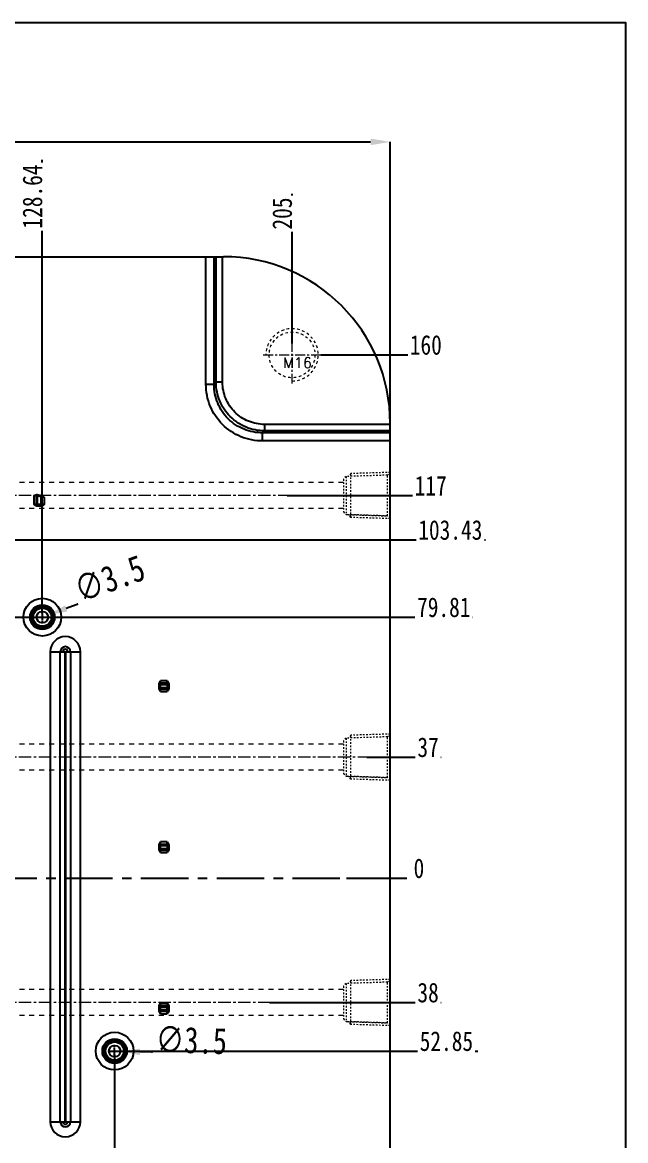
# Model space of a CAD drawing. Header units: millimetres. Extents: x 4797 to 6967, y -10922 to -3169.
# Drawn here: x 5828.4 to 6012.8, y -6533.8 to -6191.9 of the extents above; entities that cross this region are included whole.
import ezdxf

# ---------------------------------------------------------------- set-up
doc = ezdxf.new("R2010")
doc.units = ezdxf.units.MM
doc.header["$LTSCALE"] = 16.335
doc.header["$PDMODE"] = 3
doc.header["$PDSIZE"] = 0.3125
doc.linetypes.add('CENTER', pattern=[0.6, 0.375, -0.075, 0.075, -0.075])
doc.linetypes.add('HIDDEN', pattern=[0.2, 0.1, -0.1])
doc.layers.get('0').update_dxf_attribs({"linetype": 'CONTINUOUS'})
doc.layers.get('Defpoints').update_dxf_attribs({"linetype": 'CONTINUOUS'})
doc.layers.add('cool', color=153, linetype='HIDDEN', lineweight=9)
doc.layers.add('screw', color=33, linetype='CONTINUOUS', lineweight=13)
doc.layers.add('DEFAULT_2', color=8, linetype='HIDDEN')
doc.styles.get("Standard").update_dxf_attribs({"font": 'txt', "width": 0.8})
doc.styles.add('TXT', font='txt.shx', dxfattribs={"bigfont": 'gbcbig.shx'})
doc.dimstyles.new('ISO-25', dxfattribs={"dimtxt": 8, "dimasz": 6, "dimexe": 0, "dimexo": 0, "dimgap": 0, "dimtad": 1, "dimdsep": 46, "dimtxsty": 'Standard', "dimcen": 0, "dimclrd": 4, "dimclre": 4, "dimclrt": 6, "dimazin": 0, "dimtfac": 1, "dimtofl": 0, "dimtmove": 0, "dimatfit": 3, "dimfxl": 0, "dimarcsym": 0})

# ---------------------------------------------------------------- blocks, each defined once
blk = doc.blocks.new('*D67')
at = {"color": 4, "lineweight": -2, "transparency": 16777216}
blk.add_line((5865.46, -6362.47), (5841.79, -6371.12), dxfattribs=at)
at = {"layer": 'Defpoints', "color": 0, "transparency": 16777216}
for p in [(5832.87, -6374.38), (5836.16, -6373.18)]:
    blk.add_point(p, dxfattribs=at)
at = {"color": 6, "transparency": 16777216, "insert": (5855.07, -6362.01), "char_height": 8, "attachment_point": 5, "rotation": 20.0689, "bg_fill": 3, "box_fill_scale": 1.1, "bg_fill_color": 256, "bg_fill_true_color": 13158600, "bg_fill_transparency": 0}
blk.add_mtext('∅3.5', dxfattribs=at)
at = {"color": 4, "transparency": 16777216}
blk.add_solid([(5841.45, -6370.18), (5842.13, -6372.06), (5836.16, -6373.18)], dxfattribs=at)
blk = doc.blocks.new('*D68')
at = {"color": 4, "lineweight": -2, "transparency": 16777216}
blk.add_line((5889.56, -6507.42), (5864.37, -6506.67), dxfattribs=at)
at = {"color": 4, "transparency": 16777216}
blk.add_solid([(5864.4, -6505.67), (5864.34, -6507.67), (5858.37, -6506.49)], dxfattribs=at)
at = {"layer": 'Defpoints', "color": 0, "transparency": 16777216}
for p in [(5854.87, -6506.39), (5858.37, -6506.49)]:
    blk.add_point(p, dxfattribs=at)
at = {"color": 6, "transparency": 16777216, "insert": (5880.08, -6503.14), "char_height": 8, "attachment_point": 5, "rotation": 358.2844, "bg_fill": 3, "box_fill_scale": 1.1, "bg_fill_color": 256, "bg_fill_true_color": 13158600, "bg_fill_transparency": 0}
blk.add_mtext('∅3.5', dxfattribs=at)
blk = doc.blocks.new('*D73')
at = {"color": 4, "lineweight": -2, "transparency": 16777216}
for p, q in [((5470.87, -6331.09), (5470.87, -6228.48)), ((5476.87, -6228.48), (5934.87, -6228.48)), ((5940.87, -6326.37), (5940.87, -6228.48))]:
    blk.add_line(p, q, dxfattribs=at)
at = {"color": 4, "transparency": 16777216}
for points in [[(5476.87, -6227.48), (5476.87, -6229.48), (5470.87, -6228.48)], [(5934.87, -6227.48), (5934.87, -6229.48), (5940.87, -6228.48)]]:
    blk.add_solid(points, dxfattribs=at)
at = {"layer": 'Defpoints', "color": 0, "transparency": 16777216}
for p in [(5940.87, -6228.48), (5940.87, -6326.37), (5470.87, -6331.09)]:
    blk.add_point(p, dxfattribs=at)
at = {"color": 6, "transparency": 16777216, "insert": (5709.68, -6224.48), "char_height": 8, "attachment_point": 5, "bg_fill": 3, "box_fill_scale": 1.1, "bg_fill_color": 256, "bg_fill_true_color": 13158600, "bg_fill_transparency": 0}
blk.add_mtext('470', dxfattribs=at)
blk = doc.blocks.new('cool_jt_f12')
at = {"layer": 'cool', "ltscale": 0.3}
for p, q in [((0, 7.0785), (0.856, 6.2225)), ((0, 7.0785), (12, 6.7035)), ((0.856, 6.2225), (0.856, -6.2225)), ((13.5, 5.827375), (0.856, 6.2225)), ((0.856, 6.2225), (13.5, 5.827375)), ((12, 6.7035), (12.856, 5.8475)), ((12, 6.7035), (12, -6.7035)), ((14.327375, 5), (13.5, 5.827375)), ((13.5, -5.827375), (13.5, 5.827375)), ((14.327375, -5), (14.327375, 5)), ((0.856, -6.2225), (0, -7.0785)), ((0, -7.0785), (12, -6.7035)), ((0.856, -6.2225), (13.5, -5.827375)), ((12, -6.7035), (12.856, -5.8475)), ((13.5, -5.827375), (14.327375, -5))]:
    blk.add_line(p, q, dxfattribs=at)
blk = doc.blocks.new('147')
at = {"layer": 'cool', "ltscale": 0.932966}
for p, q in [((229.57, -3849.57), (-211.77, -3849.57)), ((229.57, -3857.57), (-211.77, -3857.57))]:
    blk.add_line(p, q, dxfattribs=at)
at = {"layer": 'cool', "color": 1, "linetype": 'CENTER', "ltscale": 0.621977}
blk.add_line((243.9, -3853.57), (-226.1, -3853.57), dxfattribs=at)
at = {"layer": 'cool', "ltscale": 0.932966}
blk.add_blockref('cool_jt_f12', (-226.1, -3853.57), dxfattribs=at)
at = {"layer": 'cool', "ltscale": 0.932966, "rotation": 179.9999999999999}
blk.add_blockref('cool_jt_f12', (243.9, -3853.57), dxfattribs=at)
blk = doc.blocks.new('screw_m16_g')
at = {"layer": 'screw', "color": 1, "linetype": 'CENTER', "ltscale": 0.497582}
for p, q in [((0, -8.8), (0, 8.8)), ((-8.8, 0), (8.8, 0))]:
    blk.add_line(p, q, dxfattribs=at)
at = {"layer": 'screw', "color": 33, "linetype": 'HIDDEN', "ltscale": 0.497582}
blk.add_circle((0, 0), 7, dxfattribs=at)
at = {"layer": 'screw', "color": 92, "linetype": 'HIDDEN', "ltscale": 0.497582}
blk.add_arc((0, 0), 8, 270, 180, dxfattribs=at)
at = {"layer": 'screw', "color": 6, "style": 'TXT'}
blk.add_text('M16', height=3.2, dxfattribs=at).set_placement((-2.72, -4))
blk = doc.blocks.new('*D51')
at = {"color": 4, "lineweight": -2, "transparency": 16777216}
blk.add_line((5927.54, -6453.59), (5950.85, -6453.59), dxfattribs=at)
at = {"layer": 'Defpoints', "color": 0, "transparency": 16777216}
for p in [(5705.87, -6453.59), (5927.54, -6453.59)]:
    blk.add_point(p, dxfattribs=at)
at = {"color": 6, "transparency": 16777216, "insert": (5949.65, -6450.59), "char_height": 6, "attachment_point": 5, "bg_fill": 3, "box_fill_scale": 1.1, "bg_fill_color": 256, "bg_fill_true_color": 13158600, "bg_fill_transparency": 0}
blk.add_mtext('0', dxfattribs=at)
at = {"layer": 'Defpoints', "color": 0, "transparency": 16777216}
blk.add_point((5948.45, -6453.59), dxfattribs=at)
blk = doc.blocks.new('*D74')
at = {"color": 4, "lineweight": -2, "transparency": 16777216}
blk.add_line((5933.69, -6416.59), (5956.45, -6416.59), dxfattribs=at)
at = {"layer": 'Defpoints', "color": 0, "transparency": 16777216}
for p in [(5933.69, -6416.59), (5705.87, -6453.59)]:
    blk.add_point(p, dxfattribs=at)
at = {"color": 6, "transparency": 16777216, "insert": (5952.45, -6413.59), "char_height": 6, "attachment_point": 5, "bg_fill": 3, "box_fill_scale": 1.1, "bg_fill_color": 256, "bg_fill_true_color": 13158600, "bg_fill_transparency": 0}
blk.add_mtext('37', dxfattribs=at)
at = {"layer": 'Defpoints', "color": 0, "transparency": 16777216}
blk.add_point((5948.45, -6416.59), dxfattribs=at)
blk = doc.blocks.new('*D75')
at = {"color": 4, "lineweight": -2, "transparency": 16777216}
blk.add_line((5909.33, -6336.59), (5958.05, -6336.59), dxfattribs=at)
at = {"layer": 'Defpoints', "color": 0, "transparency": 16777216}
for p in [(5909.33, -6336.59), (5705.87, -6453.59)]:
    blk.add_point(p, dxfattribs=at)
at = {"color": 6, "transparency": 16777216, "insert": (5953.25, -6333.59), "char_height": 6, "attachment_point": 5, "bg_fill": 3, "box_fill_scale": 1.1, "bg_fill_color": 256, "bg_fill_true_color": 13158600, "bg_fill_transparency": 0}
blk.add_mtext('117', dxfattribs=at)
at = {"layer": 'Defpoints', "color": 0, "transparency": 16777216}
blk.add_point((5948.45, -6336.59), dxfattribs=at)
blk = doc.blocks.new('*D76')
at = {"color": 4, "lineweight": -2, "transparency": 16777216}
blk.add_line((5751.1, -6350.16), (5970.05, -6350.16), dxfattribs=at)
at = {"layer": 'Defpoints', "color": 0, "transparency": 16777216}
for p in [(5751.1, -6350.16), (5705.87, -6453.59)]:
    blk.add_point(p, dxfattribs=at)
at = {"color": 6, "transparency": 16777216, "insert": (5959.25, -6347.16), "char_height": 6, "attachment_point": 5, "bg_fill": 3, "box_fill_scale": 1.1, "bg_fill_color": 256, "bg_fill_true_color": 13158600, "bg_fill_transparency": 0}
blk.add_mtext('103.43', dxfattribs=at)
at = {"layer": 'Defpoints', "color": 0, "transparency": 16777216}
blk.add_point((5948.45, -6350.16), dxfattribs=at)
blk = doc.blocks.new('*D77')
at = {"color": 4, "lineweight": -2, "transparency": 16777216}
blk.add_line((5725.97, -6373.78), (5966.05, -6373.78), dxfattribs=at)
at = {"layer": 'Defpoints', "color": 0, "transparency": 16777216}
for p in [(5725.97, -6373.78), (5705.87, -6453.59)]:
    blk.add_point(p, dxfattribs=at)
at = {"color": 6, "transparency": 16777216, "insert": (5957.25, -6370.78), "char_height": 6, "attachment_point": 5, "bg_fill": 3, "box_fill_scale": 1.1, "bg_fill_color": 256, "bg_fill_true_color": 13158600, "bg_fill_transparency": 0}
blk.add_mtext('79.81', dxfattribs=at)
at = {"layer": 'Defpoints', "color": 0, "transparency": 16777216}
blk.add_point((5948.45, -6373.78), dxfattribs=at)
blk = doc.blocks.new('*D78')
at = {"color": 4, "lineweight": -2, "transparency": 16777216}
blk.add_line((5903.98, -6491.59), (5956.45, -6491.59), dxfattribs=at)
at = {"layer": 'Defpoints', "color": 0, "transparency": 16777216}
for p in [(5705.87, -6453.59), (5903.98, -6491.59)]:
    blk.add_point(p, dxfattribs=at)
at = {"color": 6, "transparency": 16777216, "insert": (5952.45, -6488.59), "char_height": 6, "attachment_point": 5, "bg_fill": 3, "box_fill_scale": 1.1, "bg_fill_color": 256, "bg_fill_true_color": 13158600, "bg_fill_transparency": 0}
blk.add_mtext('38', dxfattribs=at)
at = {"layer": 'Defpoints', "color": 0, "transparency": 16777216}
blk.add_point((5948.45, -6491.59), dxfattribs=at)
blk = doc.blocks.new('*D79')
at = {"color": 4, "lineweight": -2, "transparency": 16777216}
blk.add_line((5856.62, -6506.44), (5967.65, -6506.44), dxfattribs=at)
at = {"layer": 'Defpoints', "color": 0, "transparency": 16777216}
for p in [(5705.87, -6453.59), (5856.62, -6506.44)]:
    blk.add_point(p, dxfattribs=at)
at = {"color": 6, "transparency": 16777216, "insert": (5958.05, -6503.44), "char_height": 6, "attachment_point": 5, "bg_fill": 3, "box_fill_scale": 1.1, "bg_fill_color": 256, "bg_fill_true_color": 13158600, "bg_fill_transparency": 0}
blk.add_mtext('52.85', dxfattribs=at)
at = {"layer": 'Defpoints', "color": 0, "transparency": 16777216}
blk.add_point((5948.45, -6506.44), dxfattribs=at)
blk = doc.blocks.new('*D80')
at = {"color": 4, "lineweight": -2, "transparency": 16777216}
blk.add_line((5856.62, -6507.58), (5856.62, -6671.73), dxfattribs=at)
at = {"layer": 'Defpoints', "color": 0, "transparency": 16777216}
for p in [(5705.87, -6453.59), (5856.62, -6507.58)]:
    blk.add_point(p, dxfattribs=at)
at = {"color": 6, "transparency": 16777216, "insert": (5853.62, -6660.93), "char_height": 6, "attachment_point": 5, "rotation": 90, "bg_fill": 3, "box_fill_scale": 1.1, "bg_fill_color": 256, "bg_fill_true_color": 13158600, "bg_fill_transparency": 0}
blk.add_mtext('150.75', dxfattribs=at)
at = {"layer": 'Defpoints', "color": 0, "transparency": 16777216}
blk.add_point((5856.62, -6650.13), dxfattribs=at)
blk = doc.blocks.new('*D81')
at = {"color": 4, "lineweight": -2, "transparency": 16777216}
blk.add_line((5834.51, -6372.68), (5834.51, -6233.98), dxfattribs=at)
at = {"layer": 'Defpoints', "color": 0, "transparency": 16777216}
for p in [(5834.51, -6372.68), (5705.87, -6453.59)]:
    blk.add_point(p, dxfattribs=at)
at = {"color": 6, "transparency": 16777216, "insert": (5831.51, -6245.18), "char_height": 6, "attachment_point": 5, "rotation": 90, "bg_fill": 3, "box_fill_scale": 1.1, "bg_fill_color": 256, "bg_fill_true_color": 13158600, "bg_fill_transparency": 0}
blk.add_mtext('128.64', dxfattribs=at)
at = {"layer": 'Defpoints', "color": 0, "transparency": 16777216}
blk.add_point((5834.51, -6256.38), dxfattribs=at)
blk = doc.blocks.new('*D82')
at = {"color": 4, "lineweight": -2, "transparency": 16777216}
blk.add_line((5910.87, -6290.13), (5910.87, -6244.38), dxfattribs=at)
at = {"layer": 'Defpoints', "color": 0, "transparency": 16777216}
for p in [(5910.87, -6290.13), (5705.87, -6453.59)]:
    blk.add_point(p, dxfattribs=at)
at = {"color": 6, "transparency": 16777216, "insert": (5907.87, -6250.38), "char_height": 6, "attachment_point": 5, "rotation": 90, "bg_fill": 3, "box_fill_scale": 1.1, "bg_fill_color": 256, "bg_fill_true_color": 13158600, "bg_fill_transparency": 0}
blk.add_mtext('205', dxfattribs=at)
at = {"layer": 'Defpoints', "color": 0, "transparency": 16777216}
blk.add_point((5910.87, -6256.38), dxfattribs=at)
blk = doc.blocks.new('*D61')
at = {"color": 4, "lineweight": -2, "transparency": 16777216}
blk.add_line((5919.67, -6293.59), (5956.96, -6293.59), dxfattribs=at)
at = {"layer": 'Defpoints', "color": 0, "transparency": 16777216}
for p in [(5919.67, -6293.59), (5705.87, -6453.59)]:
    blk.add_point(p, dxfattribs=at)
at = {"color": 6, "transparency": 16777216, "insert": (5951.76, -6290.59), "char_height": 6, "attachment_point": 5, "bg_fill": 3, "box_fill_scale": 1.1, "bg_fill_color": 256, "bg_fill_true_color": 13158600, "bg_fill_transparency": 0}
blk.add_mtext('160', dxfattribs=at)
at = {"layer": 'Defpoints', "color": 0, "transparency": 16777216}
blk.add_point((5946.56, -6293.59), dxfattribs=at)

msp = doc.modelspace()

# ---------------------------------------------------------------- linework, layer by layer
at = {"color": 7, "linetype": 'Continuous'}
for p, q in [((5521.871, -6263.588), (5889.871, -6263.588)), ((5884.543, -6302.586), (5884.543, -6263.588)), ((5887.019, -6302.586), (5887.019, -6263.588)), ((5887.627, -6301.978), (5887.627, -6263.588)), ((5889.608, -6301.978), (5889.608, -6263.588)), ((5884.543, -6302.586), (5887.019, -6302.586)), ((5887.627, -6301.978), (5887.019, -6302.586)), ((5889.608, -6301.978), (5887.627, -6301.978)), ((5902.481, -6316.832), (5901.873, -6317.44)), ((5940.871, -6317.44), (5901.873, -6317.44)), ((5901.873, -6319.916), (5901.873, -6317.44)), ((5940.871, -6314.852), (5902.481, -6314.852)), ((5902.481, -6314.852), (5902.481, -6316.832)), ((5940.871, -6316.832), (5902.481, -6316.832)), ((5940.871, -6592.588), (5940.871, -6314.588)), ((5940.871, -6319.916), (5901.873, -6319.916)), ((5831.88, -6336.547), (5831.88, -6339.337)), ((5832.629, -6336.68), (5832.629, -6339.337)), ((5832.909, -6336.399), (5832.809, -6336.379)), ((5833.035, -6336.546), (5833.004, -6336.702)), ((5833.004, -6339.337), (5833.004, -6336.702)), ((5834.044, -6336.76), (5834.009, -6336.916)), ((5834.009, -6336.916), (5834.009, -6339.837)), ((5834.383, -6339.337), (5834.383, -6336.958)), ((5835.132, -6339.337), (5835.132, -6337.24)), ((5835.132, -6339.337), (5831.88, -6339.337)), ((5834.011, -6339.837), (5833.001, -6339.837)), ((5870.189, -6395.388), (5870.189, -6394.378)), ((5872.703, -6395.386), (5870.189, -6395.386)), ((5872.677, -6393.257), (5870.689, -6393.257)), ((5870.689, -6396.509), (5870.689, -6393.257)), ((5872.703, -6394.006), (5870.689, -6394.006)), ((5870.689, -6394.381), (5872.703, -6394.381)), ((5870.689, -6395.76), (5872.703, -6395.76)), ((5870.689, -6396.509), (5872.677, -6396.509)), ((5872.703, -6394.006), (5872.703, -6395.76)), ((5873.203, -6394.379), (5873.203, -6395.387)), ((5870.189, -6444.633), (5870.189, -6443.623)), ((5872.677, -6442.502), (5870.689, -6442.502)), ((5870.689, -6445.754), (5870.689, -6442.502)), ((5872.703, -6443.251), (5870.689, -6443.251)), ((5870.689, -6443.626), (5872.703, -6443.626)), ((5872.703, -6443.251), (5872.703, -6445.005)), ((5873.203, -6443.624), (5873.203, -6444.632)), ((5872.703, -6444.631), (5870.189, -6444.631)), ((5870.689, -6445.005), (5872.703, -6445.005)), ((5870.689, -6445.754), (5872.677, -6445.754)), ((5872.677, -6491.747), (5870.689, -6491.747)), ((5870.689, -6494.999), (5870.689, -6491.747)), ((5870.189, -6493.878), (5870.189, -6492.868)), ((5872.703, -6493.876), (5870.189, -6493.876)), ((5872.703, -6492.496), (5870.689, -6492.496)), ((5870.689, -6492.871), (5873.203, -6492.871)), ((5870.689, -6494.25), (5872.703, -6494.25)), ((5870.689, -6494.999), (5872.677, -6494.999)), ((5872.703, -6494.25), (5872.703, -6492.496)), ((5873.203, -6492.869), (5873.203, -6493.877))]:
    msp.add_line(p, q, dxfattribs=at)
at = {"color": 1, "linetype": 'CENTER', "ltscale": 0.108846}
for p, q in [((5834.511, -6375.703), (5834.511, -6371.853)), ((5832.586, -6373.778), (5836.436, -6373.778)), ((5856.621, -6508.363), (5856.621, -6504.513)), ((5854.696, -6506.438), (5858.546, -6506.438))]:
    msp.add_line(p, q, dxfattribs=at)
at = {"color": 1, "linetype": 'CENTER', "ltscale": 2.363517}
msp.add_line((5470.871, -6453.588), (5940.871, -6453.588), dxfattribs=at)
at = {"color": 7, "linetype": 'Continuous'}
for centre, radius in [((5834.511, -6373.778), 5.764), ((5834.511, -6373.778), 3.756), ((5834.511, -6373.778), 3.291), ((5834.511, -6373.778), 2.789), ((5856.621, -6506.438), 5.764), ((5856.621, -6506.438), 3.756), ((5856.621, -6506.438), 3.291), ((5856.621, -6506.438), 2.789)]:
    msp.add_circle(centre, radius, dxfattribs=at)
at = {"color": 2, "linetype": 'Continuous'}
for centre in [(5834.511, -6373.778), (5856.621, -6506.438)]:
    msp.add_circle(centre, 1.75, dxfattribs=at)
at = {"color": 7, "linetype": 'Continuous'}
for centre, radius, start, end in [((5889.871, -6314.588), 51, 0, 90), ((5833.979, -6327.494), 9.292, 256.9473, 258.14173), ((5833.222, -6332.005), 4.394, 264.61525, 265.94538), ((5823.174, -6385.41), 49.969, 77.10282, 78.76601), ((5823.183, -6385.393), 49.672, 77.411, 78.59613), ((5833.177, -6346.221), 9.342, 83.99237, 84.88971), ((5835.831, -6332.164), 4.781, 250.38373, 251.01891), ((5836.119, -6331.329), 5.664, 251.01114, 251.5601), ((5885.386, -6393.257), 12.709, 179.99898, 180.56985), ((5885.133, -6396.508), 12.456, 178.89375, 180.00719), ((5885.386, -6442.502), 12.709, 179.99898, 180.56985), ((5885.133, -6445.753), 12.456, 178.89375, 180.00719)]:
    msp.add_arc(centre, radius, start, end, dxfattribs=at)
for points, knots in [([(5901.873, -6319.916), (5899.617, -6319.916), (5895.055, -6319.03), (5889.278, -6315.182), (5885.429, -6309.404), (5884.544, -6304.842), (5884.543, -6302.586)], [0, 0, 0, 0, 0.2500269, 0.5000014, 0.7499759, 1, 1, 1, 1]), ([(5901.873, -6317.44), (5899.938, -6317.446), (5896.02, -6316.7), (5891.056, -6313.406), (5887.76, -6308.441), (5887.013, -6304.523), (5887.019, -6302.586)], [0, 0, 0, 0, 0.2499859, 0.4999336, 0.749906, 1, 1, 1, 1]), ([(5902.481, -6316.832), (5900.549, -6316.827), (5896.643, -6316.057), (5891.701, -6312.755), (5888.401, -6307.813), (5887.632, -6303.91), (5887.627, -6301.978)], [0, 0, 0, 0, 0.2500905, 0.5001319, 0.7500493, 1, 1, 1, 1]), ([(5902.481, -6314.852), (5900.805, -6314.851), (5897.415, -6314.193), (5893.123, -6311.333), (5890.266, -6307.042), (5889.608, -6303.654), (5889.608, -6301.978)], [0, 0, 0, 0, 0.2501069, 0.5001326, 0.7500335, 1, 1, 1, 1]), ([(5831.88, -6336.547), (5832.106, -6336.473), (5832.409, -6336.359), (5832.731, -6336.364), (5832.809, -6336.379)], [0, 0, 0, 0, 0.7497053, 1, 1, 1, 1]), ([(5832.629, -6336.68), (5832.589, -6336.676), (5832.401, -6336.654), (5832.215, -6336.619), (5832.069, -6336.588)], [0, 0, 0, 0, 0.2119103, 1, 1, 1, 1]), ([(5833.004, -6336.702), (5832.937, -6336.697), (5832.85, -6336.691), (5832.762, -6336.686), (5832.742, -6336.685)], [0, 0, 0, 0, 0.7667737, 1, 1, 1, 1]), ([(5833.063, -6336.41), (5833.049, -6336.407), (5832.998, -6336.398), (5832.948, -6336.39), (5832.911, -6336.388)], [0, 0, 0, 0, 0.2791781, 1, 1, 1, 1]), ([(5834.226, -6336.667), (5834.215, -6336.663), (5834.165, -6336.647), (5834.114, -6336.634), (5834.074, -6336.625)], [0, 0, 0, 0, 0.2120806, 1, 1, 1, 1]), ([(5834.383, -6336.958), (5834.367, -6336.955), (5834.291, -6336.945), (5834.214, -6336.936), (5834.154, -6336.93)], [0, 0, 0, 0, 0.2151059, 1, 1, 1, 1]), ([(5835.132, -6337.24), (5835.062, -6337.217), (5834.809, -6337.132), (5834.559, -6337.039), (5834.383, -6336.958)], [0, 0, 0, 0, 0.2762875, 1, 1, 1, 1]), ([(5833.001, -6339.837), (5832.897, -6339.837), (5832.482, -6339.765), (5832.134, -6339.516), (5831.88, -6339.337)], [0, 0, 0, 0, 0.2507748, 1, 1, 1, 1]), ([(5833.004, -6339.837), (5832.937, -6339.837), (5832.792, -6339.781), (5832.708, -6339.656), (5832.678, -6339.586)], [0, 0, 0, 0, 0.4644818, 1, 1, 1, 1]), ([(5833.004, -6339.837), (5833.004, -6339.85), (5832.991, -6339.504), (5833.004, -6339.491), (5833.004, -6339.337)], [0, 0, 0, 0, 0.0762908, 1, 1, 1, 1]), ([(5834.383, -6339.337), (5834.383, -6339.461), (5834.331, -6339.696), (5834.11, -6339.837), (5834.009, -6339.837)], [0, 0, 0, 0, 0.5502958, 1, 1, 1, 1]), ([(5835.132, -6339.337), (5834.879, -6339.516), (5834.53, -6339.765), (5834.115, -6339.837), (5834.011, -6339.837)], [0, 0, 0, 0, 0.7492255, 1, 1, 1, 1]), ([(5870.189, -6394.378), (5870.189, -6394.274), (5870.261, -6393.859), (5870.51, -6393.51), (5870.689, -6393.257)], [0, 0, 0, 0, 0.2507748, 1, 1, 1, 1]), ([(5870.189, -6394.381), (5870.189, -6394.314), (5870.245, -6394.169), (5870.37, -6394.085), (5870.44, -6394.055)], [0, 0, 0, 0, 0.4656459, 1, 1, 1, 1]), ([(5870.189, -6394.381), (5870.202, -6394.38), (5870.368, -6394.368), (5870.535, -6394.381), (5870.689, -6394.381)], [0, 0, 0, 0, 0.0763821, 1, 1, 1, 1]), ([(5870.689, -6395.76), (5870.565, -6395.76), (5870.329, -6395.707), (5870.189, -6395.486), (5870.189, -6395.385)], [0, 0, 0, 0, 0.5503662, 1, 1, 1, 1]), ([(5870.689, -6396.509), (5870.51, -6396.256), (5870.261, -6395.907), (5870.189, -6395.492), (5870.189, -6395.388)], [0, 0, 0, 0, 0.7492255, 1, 1, 1, 1]), ([(5872.677, -6393.257), (5872.737, -6393.342), (5872.975, -6393.676), (5873.203, -6394.068), (5873.203, -6394.379)], [0, 0, 0, 0, 0.252128, 1, 1, 1, 1]), ([(5873.203, -6395.387), (5873.203, -6395.492), (5873.114, -6395.909), (5872.857, -6396.253), (5872.677, -6396.509)], [0, 0, 0, 0, 0.2505675, 1, 1, 1, 1]), ([(5872.703, -6394.006), (5872.699, -6393.962), (5872.685, -6393.755), (5872.679, -6393.547), (5872.678, -6393.384)], [0, 0, 0, 0, 0.2107367, 1, 1, 1, 1]), ([(5872.703, -6395.76), (5872.7, -6395.796), (5872.688, -6395.965), (5872.682, -6396.134), (5872.679, -6396.267)], [0, 0, 0, 0, 0.2133308, 1, 1, 1, 1]), ([(5872.703, -6394.008), (5872.828, -6394.006), (5873.068, -6394.052), (5873.207, -6394.28), (5873.202, -6394.381)], [0, 0, 0, 0, 0.5531244, 1, 1, 1, 1]), ([(5872.703, -6395.386), (5872.769, -6395.386), (5872.87, -6395.383), (5873.303, -6395.385), (5873.203, -6395.386)], [0, 0, 0, 0, 0.3947, 1, 1, 1, 1]), ([(5873.202, -6395.386), (5873.205, -6395.452), (5873.154, -6395.601), (5873.027, -6395.685), (5872.956, -6395.714)], [0, 0, 0, 0, 0.4655896, 1, 1, 1, 1]), ([(5870.189, -6443.623), (5870.189, -6443.519), (5870.261, -6443.104), (5870.51, -6442.755), (5870.689, -6442.502)], [0, 0, 0, 0, 0.2507748, 1, 1, 1, 1]), ([(5870.189, -6443.626), (5870.189, -6443.559), (5870.245, -6443.414), (5870.37, -6443.33), (5870.44, -6443.3)], [0, 0, 0, 0, 0.4656459, 1, 1, 1, 1]), ([(5870.189, -6443.626), (5870.202, -6443.625), (5870.368, -6443.613), (5870.535, -6443.626), (5870.689, -6443.626)], [0, 0, 0, 0, 0.0763821, 1, 1, 1, 1]), ([(5872.677, -6442.502), (5872.737, -6442.587), (5872.975, -6442.921), (5873.203, -6443.313), (5873.203, -6443.624)], [0, 0, 0, 0, 0.252128, 1, 1, 1, 1]), ([(5872.703, -6443.251), (5872.699, -6443.207), (5872.685, -6443), (5872.679, -6442.792), (5872.678, -6442.629)], [0, 0, 0, 0, 0.2107367, 1, 1, 1, 1]), ([(5872.703, -6443.253), (5872.828, -6443.251), (5873.068, -6443.297), (5873.207, -6443.525), (5873.202, -6443.626)], [0, 0, 0, 0, 0.5531244, 1, 1, 1, 1]), ([(5870.689, -6445.005), (5870.565, -6445.005), (5870.329, -6444.952), (5870.189, -6444.731), (5870.189, -6444.63)], [0, 0, 0, 0, 0.5503662, 1, 1, 1, 1]), ([(5870.689, -6445.754), (5870.51, -6445.501), (5870.261, -6445.152), (5870.189, -6444.737), (5870.189, -6444.633)], [0, 0, 0, 0, 0.7492255, 1, 1, 1, 1]), ([(5873.203, -6444.632), (5873.203, -6444.737), (5873.114, -6445.154), (5872.857, -6445.498), (5872.677, -6445.754)], [0, 0, 0, 0, 0.2505675, 1, 1, 1, 1]), ([(5872.703, -6445.005), (5872.7, -6445.041), (5872.688, -6445.21), (5872.682, -6445.379), (5872.679, -6445.512)], [0, 0, 0, 0, 0.2133308, 1, 1, 1, 1]), ([(5872.703, -6444.631), (5872.769, -6444.631), (5872.87, -6444.628), (5873.303, -6444.63), (5873.203, -6444.631)], [0, 0, 0, 0, 0.3947, 1, 1, 1, 1]), ([(5873.202, -6444.631), (5873.205, -6444.697), (5873.154, -6444.846), (5873.027, -6444.93), (5872.956, -6444.959)], [0, 0, 0, 0, 0.4655896, 1, 1, 1, 1]), ([(5870.189, -6492.868), (5870.189, -6492.764), (5870.261, -6492.349), (5870.51, -6492), (5870.689, -6491.747)], [0, 0, 0, 0, 0.2507748, 1, 1, 1, 1]), ([(5872.677, -6491.747), (5872.677, -6491.817), (5872.679, -6492.067), (5872.687, -6492.317), (5872.703, -6492.496)], [0, 0, 0, 0, 0.2798505, 1, 1, 1, 1]), ([(5872.677, -6491.747), (5872.737, -6491.832), (5872.975, -6492.166), (5873.203, -6492.558), (5873.203, -6492.869)], [0, 0, 0, 0, 0.2521286, 1, 1, 1, 1]), ([(5870.189, -6492.871), (5870.189, -6492.804), (5870.245, -6492.659), (5870.37, -6492.575), (5870.44, -6492.545)], [0, 0, 0, 0, 0.4656459, 1, 1, 1, 1]), ([(5870.189, -6492.871), (5870.202, -6492.87), (5870.368, -6492.858), (5870.535, -6492.871), (5870.689, -6492.871)], [0, 0, 0, 0, 0.0763821, 1, 1, 1, 1]), ([(5870.689, -6494.25), (5870.565, -6494.25), (5870.329, -6494.197), (5870.189, -6493.976), (5870.189, -6493.875)], [0, 0, 0, 0, 0.5503662, 1, 1, 1, 1]), ([(5870.689, -6494.999), (5870.51, -6494.746), (5870.261, -6494.397), (5870.189, -6493.982), (5870.189, -6493.878)], [0, 0, 0, 0, 0.7492255, 1, 1, 1, 1]), ([(5873.203, -6493.877), (5873.203, -6493.982), (5873.114, -6494.399), (5872.857, -6494.743), (5872.677, -6494.999)], [0, 0, 0, 0, 0.2505671, 1, 1, 1, 1]), ([(5872.677, -6494.999), (5872.677, -6494.929), (5872.679, -6494.679), (5872.687, -6494.429), (5872.703, -6494.25)], [0, 0, 0, 0, 0.2801169, 1, 1, 1, 1]), ([(5872.703, -6492.496), (5872.828, -6492.494), (5873.02, -6492.539), (5873.18, -6492.713), (5873.205, -6492.821), (5873.202, -6492.871)], [0, 0, 0, 0, 0.5454711, 0.7817849, 1, 1, 1, 1]), ([(5873.203, -6493.876), (5873.213, -6493.876), (5873.062, -6493.882), (5872.997, -6493.876), (5872.799, -6493.876), (5872.703, -6493.876)], [0, 0, 0, 0, 0.0608551, 0.4274154, 1, 1, 1, 1]), ([(5873.202, -6493.875), (5873.206, -6493.942), (5873.154, -6494.091), (5873.027, -6494.176), (5872.956, -6494.205)], [0, 0, 0, 0, 0.4656004, 1, 1, 1, 1])]:
    msp.add_open_spline(points, degree=3, knots=knots, dxfattribs=at)
for points in [[(5832.673, -6336.511), (5832.646, -6336.563), (5832.631, -6336.622), (5832.629, -6336.68)], [(5832.742, -6336.685), (5832.705, -6336.683), (5832.667, -6336.681), (5832.629, -6336.68)], [(5834.327, -6336.702), (5834.555, -6336.754), (5834.753, -6336.909), (5834.93, -6337.061)], [(5834.379, -6336.819), (5834.39, -6336.864), (5834.391, -6336.912), (5834.383, -6336.958)], [(5834.93, -6337.061), (5834.999, -6337.12), (5835.065, -6337.18), (5835.132, -6337.24)], [(5832.678, -6339.586), (5832.645, -6339.508), (5832.63, -6339.422), (5832.63, -6339.337)], [(5870.44, -6394.055), (5870.518, -6394.022), (5870.604, -6394.007), (5870.689, -6394.007)], [(5872.956, -6395.714), (5872.877, -6395.746), (5872.789, -6395.76), (5872.703, -6395.758)], [(5870.44, -6443.3), (5870.518, -6443.267), (5870.604, -6443.252), (5870.689, -6443.252)], [(5872.956, -6444.959), (5872.877, -6444.991), (5872.789, -6445.005), (5872.703, -6445.003)], [(5870.44, -6492.545), (5870.518, -6492.512), (5870.604, -6492.497), (5870.689, -6492.497)], [(5872.956, -6494.205), (5872.877, -6494.237), (5872.789, -6494.251), (5872.703, -6494.249)]]:
    msp.add_open_spline(points, degree=3, dxfattribs=at)
at = {"layer": 'DEFAULT_2', "color": 8, "linetype": 'HIDDEN'}
for p, q in [((5889.871, -6263.588), (5889.871, -6263.588)), ((5940.871, -6314.588), (5940.871, -6314.588)), ((5833.059, -6336.43), (5833.035, -6336.546)), ((5834.074, -6336.625), (5834.044, -6336.76)), ((5873.203, -6394.381), (5872.703, -6394.381)), ((5873.203, -6443.626), (5872.703, -6443.626))]:
    msp.add_line(p, q, dxfattribs=at)
for points, knots in [([(5832.911, -6336.388), (5832.869, -6336.375), (5832.763, -6336.388), (5832.697, -6336.466), (5832.673, -6336.511)], [0, 0, 0, 0, 0.4637747, 1, 1, 1, 1]), ([(5834.226, -6336.667), (5834.261, -6336.671), (5834.334, -6336.708), (5834.369, -6336.781), (5834.379, -6336.819)], [0, 0, 0, 0, 0.4711387, 1, 1, 1, 1])]:
    msp.add_open_spline(points, degree=3, knots=knots, dxfattribs=at)

# ---------------------------------------------------------------- block references
msp.add_blockref('147', (5696.975, -2563.022))

# ---------------------------------------------------------------- next in the draw order: dimensions: what is measured, and where the dimension line sits
dim = msp.add_linear_dim(base=(5940.871, -6228.477), p1=(5470.871, -6331.088), p2=(5940.871, -6326.374), dimstyle='ISO-25', override={"dimfxl": 1.25})
dim.commit()
dim.dimension.update_dxf_attribs({"geometry": '*D73', "text_midpoint": (5709.684, -6228.477), "dimtype": 160})
for p1, p2, picture, middle in [((5832.868, -6374.379), (5836.155, -6373.178), '*D67', (5855.071, -6362.008)), ((5854.872, -6506.386), (5858.371, -6506.49), '*D68', (5880.081, -6503.139))]:
    dim = msp.add_diameter_dim_2p(p1=p1, p2=p2, dimstyle='ISO-25', override={"dimfxl": 1.25})
    dim.commit()
    dim.dimension.update_dxf_attribs({"geometry": picture, "text_midpoint": middle})
dim = msp.add_ordinate_dim(feature_location=(5927.535324354, -6453.588155281), offset=(20.915271736, 0), dtype=0, origin=(5705.871304983, -6453.588155281), dimstyle='ISO-25', override={"dimtxt": 6, "dimfxl": 1.25})
dim.commit()
dim.dimension.update_dxf_attribs({"geometry": '*D51', "text_midpoint": (5949.65059609, -6450.588155281)})

# ---------------------------------------------------------------- next in the draw order: block references
for p in [(5696.975, -2483.022), (5696.975, -2638.022)]:
    msp.add_blockref('147', p)
at = {"layer": 'screw'}
msp.add_blockref('screw_m16_g', (5910.871, -6293.588), dxfattribs=at)

# ---------------------------------------------------------------- next in the draw order: dimensions: what is measured, and where the dimension line sits
dim = msp.add_ordinate_dim(feature_location=(5933.687, -6416.588), offset=(14.764, 0), dtype=0, origin=(5705.871, -6453.588), dimstyle='ISO-25', override={"dimtxt": 6, "dimfxl": 1.25})
dim.commit()
dim.dimension.update_dxf_attribs({"geometry": '*D74', "text_midpoint": (5952.451, -6413.588)})

# ---------------------------------------------------------------- next in the draw order: dimensions: what is measured, and where the dimension line sits
dim = msp.add_ordinate_dim(feature_location=(5909.334, -6336.588), offset=(39.117, 0), dtype=0, origin=(5705.871, -6453.588), dimstyle='ISO-25', override={"dimtxt": 6, "dimfxl": 1.25})
dim.commit()
dim.dimension.update_dxf_attribs({"geometry": '*D75', "text_midpoint": (5953.251, -6333.588)})

# ---------------------------------------------------------------- next in the draw order: dimensions: what is measured, and where the dimension line sits
dim = msp.add_ordinate_dim(feature_location=(5751.096, -6350.161), offset=(197.354, 0), dtype=0, origin=(5705.871, -6453.588), dimstyle='ISO-25', override={"dimtxt": 6, "dimfxl": 1.25})
dim.commit()
dim.dimension.update_dxf_attribs({"geometry": '*D76', "text_midpoint": (5959.251, -6347.161)})

# ---------------------------------------------------------------- next in the draw order: dimensions: what is measured, and where the dimension line sits
dim = msp.add_ordinate_dim(feature_location=(5725.971, -6373.778), offset=(222.479, 0), dtype=0, origin=(5705.871, -6453.588), dimstyle='ISO-25', override={"dimtxt": 6, "dimfxl": 1.25})
dim.commit()
dim.dimension.update_dxf_attribs({"geometry": '*D77', "text_midpoint": (5957.251, -6370.778)})

# ---------------------------------------------------------------- next in the draw order: dimensions: what is measured, and where the dimension line sits
dim = msp.add_ordinate_dim(feature_location=(5903.983, -6491.588), offset=(44.468, 0), dtype=0, origin=(5705.871, -6453.588), dimstyle='ISO-25', override={"dimtxt": 6, "dimfxl": 1.25})
dim.commit()
dim.dimension.update_dxf_attribs({"geometry": '*D78', "text_midpoint": (5952.451, -6488.588)})

# ---------------------------------------------------------------- next in the draw order: dimensions: what is measured, and where the dimension line sits
dim = msp.add_ordinate_dim(feature_location=(5856.621, -6506.438), offset=(91.829, 0), dtype=0, origin=(5705.871, -6453.588), dimstyle='ISO-25', override={"dimtxt": 6, "dimfxl": 1.25})
dim.commit()
dim.dimension.update_dxf_attribs({"geometry": '*D79', "text_midpoint": (5958.051, -6503.438)})

# ---------------------------------------------------------------- next in the draw order: dimensions: what is measured, and where the dimension line sits
dim = msp.add_ordinate_dim(feature_location=(5856.621, -6507.578), offset=(0, -142.548), dtype=1, origin=(5705.871, -6453.588), dimstyle='ISO-25', override={"dimtxt": 6, "dimfxl": 1.25})
dim.commit()
dim.dimension.update_dxf_attribs({"geometry": '*D80', "text_midpoint": (5853.621, -6660.926)})

# ---------------------------------------------------------------- next in the draw order: linework, layer by layer
at = {"color": 7, "linetype": 'Continuous'}
msp.add_line((5836.94, -6528.045), (5846.152, -6528.045), dxfattribs=at)
for radius, end in [(4.606, 0), (1.549, 0), (0.745, 360)]:
    msp.add_arc((5841.546, -6528.045), radius, 180, end, dxfattribs=at)

# ---------------------------------------------------------------- next in the draw order: dimensions: what is measured, and where the dimension line sits
dim = msp.add_ordinate_dim(feature_location=(5834.511, -6372.68), offset=(0, 116.298), dtype=1, origin=(5705.871, -6453.588), dimstyle='ISO-25', override={"dimtxt": 6, "dimfxl": 1.25})
dim.commit()
dim.dimension.update_dxf_attribs({"geometry": '*D81', "text_midpoint": (5831.511, -6245.182)})

# ---------------------------------------------------------------- next in the draw order: dimensions: what is measured, and where the dimension line sits
dim = msp.add_ordinate_dim(feature_location=(5910.871, -6290.133), offset=(0, 33.751), dtype=1, origin=(5705.871, -6453.588), dimstyle='ISO-25', override={"dimtxt": 6, "dimfxl": 1.25})
dim.commit()
dim.dimension.update_dxf_attribs({"geometry": '*D82', "text_midpoint": (5907.871, -6250.382)})

# ---------------------------------------------------------------- next in the draw order: dimensions: what is measured, and where the dimension line sits
dim = msp.add_ordinate_dim(feature_location=(5919.671, -6293.588), offset=(26.889, 0), dtype=0, origin=(5705.871, -6453.588), dimstyle='ISO-25', override={"dimtxt": 6, "dimfxl": 1.25})
dim.commit()
dim.dimension.update_dxf_attribs({"geometry": '*D61', "text_midpoint": (5951.761, -6290.588)})

# ---------------------------------------------------------------- next in the draw order: linework, layer by layer
for p, q in [((5836.94, -6384.33), (5846.152, -6384.33)), ((5836.94, -6384.33), (5836.94, -6528.045)), ((5839.997, -6528.045), (5839.997, -6384.33)), ((5841.479, -6528.045), (5841.479, -6384.33)), ((5841.613, -6384.33), (5841.613, -6528.045)), ((5843.095, -6384.33), (5843.095, -6528.045)), ((5846.152, -6528.045), (5846.152, -6384.33))]:
    msp.add_line(p, q, dxfattribs=at)
msp.add_lwpolyline([(6012.85, -6716.432), (5246.512, -6716.432), (5246.512, -6191.938), (6012.85, -6191.938)], close=True)
for radius in [4.606, 1.549, 0.745]:
    msp.add_arc((5841.546, -6384.33), radius, 0, 180, dxfattribs=at)

doc.saveas('drawing.dxf')
